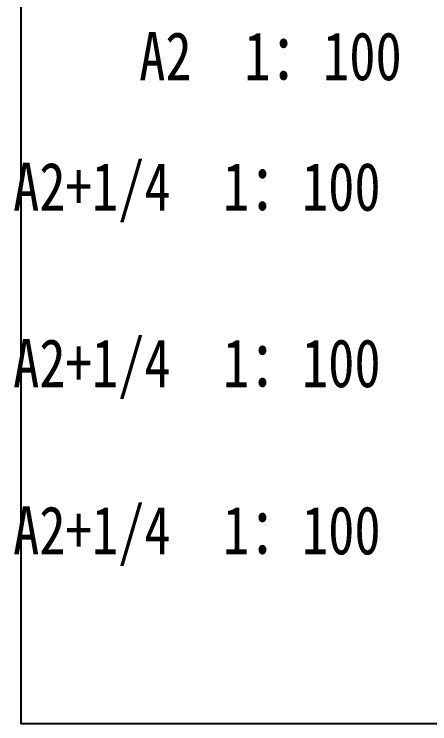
# Model space of a CAD drawing. Extents: x 921423 to 1291758, y 534425 to 1049953.
# Drawn here: x 921423 to 1093246, y 534425 to 827935 of the extents above; entities that cross this region are included whole.
import ezdxf

# ---------------------------------------------------------------- set-up
doc = ezdxf.new("R2010")
doc.units = 0
doc.header["$LTSCALE"] = 1000
doc.header["$MEASUREMENT"] = 0
doc.layers.add('PUB_TEXT', color=7, linetype='Continuous')
doc.styles.add('宋体', font='')
doc.styles.get('宋体').set_extended_font_data('NSimSun')

msp = doc.modelspace()

# ---------------------------------------------------------------- linework, layer by layer
msp.add_lwpolyline([(924308, 1021184), (1291758, 1021184), (1291758, 534425), (924308, 534425)], close=True)

# ---------------------------------------------------------------- texts
at = {"layer": 'PUB_TEXT', "style": '宋体', "width": 0.8}
for s, height, p in [('A2  1：100', 19936.7, (973094, 800627)), ('A2+1/4  1：100', 19936.71, (920967, 746646)), ('A2+1/4  1：100', 19936.71, (920967, 673657)), ('A2+1/4  1：100', 19936.71, (920967, 604506))]:
    msp.add_text(s, height=height, dxfattribs=at).set_placement(p)

doc.saveas('drawing.dxf')
